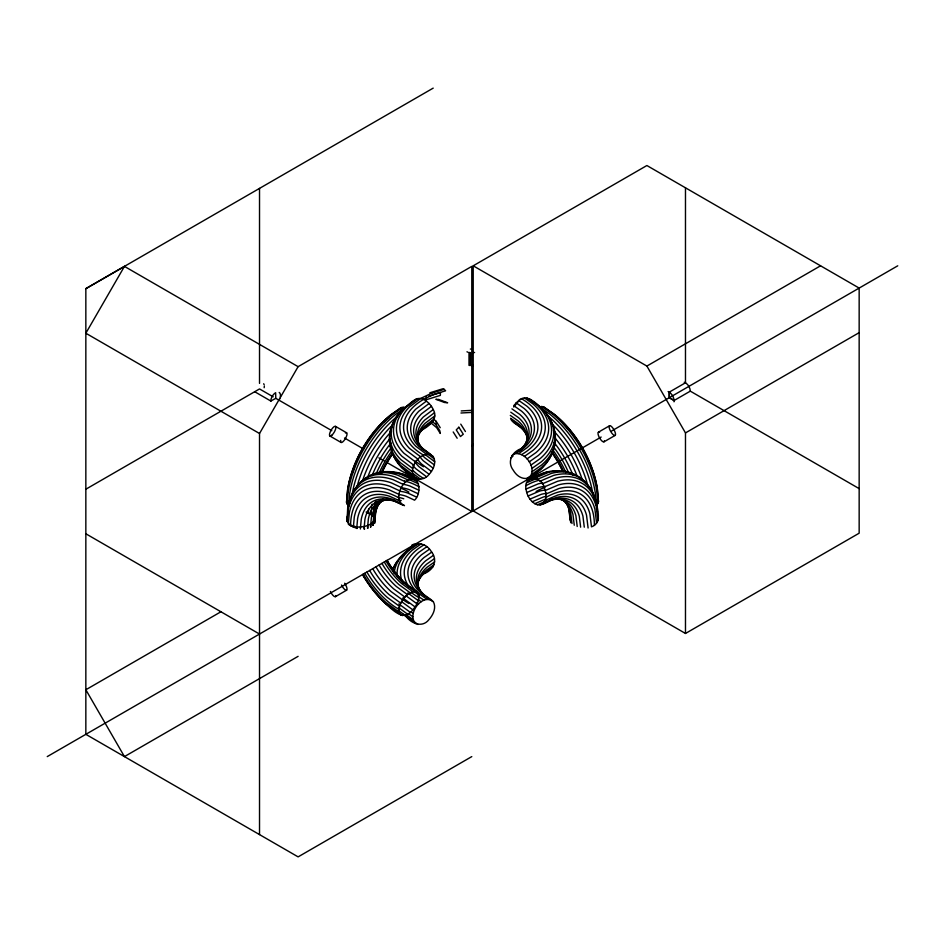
<?xml version="1.0" encoding="UTF-8"?>
<svg xmlns="http://www.w3.org/2000/svg" width="945" height="945" viewBox="0 0 945 945"><rect width="100%" height="100%" fill="white"/><g stroke="black" fill="none" stroke-linecap="round" stroke-linejoin="round"><path stroke-width="1.42" d="M398.695 494.542A55.448 32.012 60 0 1 406.043 496.219L414.571 500.177C421.505 494.164 420.714 474.52 408.24 480.06C400.054 484.478 393.734 501.015 404.484 505.634L395.931 501.665A55.861 32.248 60 0 0 364.888 519.585L364.049 528.976M431.688 423.549L436.625 427.636L440.287 433.448L439.779 430.648L435.964 424.6L436.2 421.328L434.038 419.533M426.325 396.935L426.124 399.77L440.335 395.388L440.476 392.565L428.9 396.132M404.495 408.299L395.282 414.666A82.085 47.392 -60 0 0 349.674 493.644L348.658 506.213L346.52 502.421L347.512 490.16A78.589 45.372 -60 0 1 391.171 414.536L401.294 407.531L405.641 407.496M347.122 504.358L348.138 491.908A80.762 46.624 -60 0 1 393.002 414.193L403.279 407.094M348.386 524.463L356.903 527.074L357.056 528.503L350.5 525.668L347.051 521.392L347.689 507.937A78.329 45.23 60 0 1 391.206 482.812L401.306 487.502M347.677 512.533L348.303 505.492A80.502 46.482 60 0 1 393.037 479.67L403.291 484.431M347.051 521.392L348.02 510.513A75.446 43.565 60 0 1 389.942 486.309L399.853 490.904M348.351 523.648L349.296 513.029A72.056 41.604 60 0 1 389.328 489.912L399.014 494.4M353.359 527.31L354.257 517.246A64.697 37.351 60 0 1 390.202 496.491L399.369 500.744M356.726 528.444L357.6 518.64A61.224 35.343 60 0 1 391.608 499.007L400.538 503.142M360.364 529.011L361.226 519.443A58.212 33.607 60 0 1 393.569 500.767L402.286 504.819M375.779 500.755A63.894 36.89 60 0 0 374.244 506.461L373.346 516.466L368.349 512.816L368.704 508.859M367.51 528.326L368.349 519.041A54.337 31.374 60 0 1 391.324 499.976M370.523 527.121L371.35 517.884A53.747 31.031 60 0 1 387.509 499.279M372.873 525.42L373.7 516.159A54.125 31.244 60 0 1 384.178 499.574M374.645 518.734L375.519 508.989A60.504 34.93 60 0 1 377.965 501.122M264.175 387.698L264.34 386.151M415.635 478.477C405.37 469.311 422.285 447.422 433.247 456.636C436.732 462.507 433.318 469.783 429.148 474.331C421.683 483.887 410.236 477.142 403.987 469.712A78.293 45.206 0 0 1 401.129 466.582M417.643 434.854A58.165 33.583 0 0 1 421.423 430.329C428.865 426.289 438.752 419.072 433.247 409.528C430.908 404.271 426.372 400.385 421.127 398.199L431.759 393.167L444.209 389.328L445.615 390.793L433.79 394.443L423.443 399.345C415.587 395.518 409.953 404.708 403.987 408.075A78.293 45.206 0 0 0 403.987 453.281L415.635 462.034M415.776 623.605C406.185 614.38 422.604 592.42 433.377 601.776C436.578 607.812 433.129 614.994 428.935 619.625C422.722 627.716 412.351 624.054 406.657 617.191A78.329 45.218 0 0 1 403.633 614.368M418.765 578.683A58.212 33.607 0 0 1 423.395 573.875C432.987 570.898 438.244 560.491 431.7 552.128C425.593 541.887 415.091 541.048 407.141 550.699A77.75 44.887 0 0 0 394.159 573.131M517.848 401.223L513.749 405.653L521.605 411.181A58.212 33.607 0 0 1 521.605 448.532C512.013 451.497 506.756 461.916 513.3 470.279C519.407 480.521 529.909 481.359 537.859 471.709A77.75 44.887 0 0 0 543.493 465.956M528.775 478.087C538.26 469.523 525.373 450.446 513.749 454.061M542.276 504.228L545.466 500.271L557.621 495.097A64.543 37.268 -60 0 1 589.893 513.737L591.487 526.837C601.552 523.388 597.961 511.67 596.673 503.898A78.293 45.206 -60 0 0 557.526 481.3L544.119 487.006C541.343 475.642 523.211 475.418 526.022 489.037C526.767 494.837 529.767 500.507 534.775 503.685C541.284 507.524 547.722 500.838 553.841 499.303A58.165 33.583 -60 0 1 582.923 516.1L584.282 527.18M346.52 502.421L347.854 488.506A75.706 43.706 -60 0 1 389.907 415.658L401.294 407.531M472.299 446.347L472.819 443.996M400.881 615.16L399.546 613.872C396.912 604.198 406.61 590.566 416.958 591.842L418.281 593.129C420.619 599.106 416.485 605.343 412.823 609.832C404.72 621.007 395.435 612.62 387.474 605.379A78.293 45.206 60 0 1 362.656 574.501M545.466 500.271L546.139 493.963L544.119 487.006M346.685 519.041L347.299 516.75M374.574 523.471L374.338 517.01L370.735 514.127L367.841 513.241M541.721 406.515L543.706 406.952L553.829 413.957A78.589 45.372 60 0 1 597.488 489.569L598.48 501.842L597.878 503.779L596.862 491.329A80.762 46.624 60 0 0 551.998 413.615L541.721 406.515L539.359 406.917L549.718 414.075A82.085 47.392 60 0 1 595.326 493.066L596.342 505.622M279.047 400.219L279.814 398.625M47.25 756.602L471.791 511.493L471.791 266.384L298.112 366.66L124.445 266.384L85.841 333.231L259.521 433.507L259.521 834.589M259.521 433.507L298.112 366.66M513.702 407.035L520.14 399.345M356.903 527.074C363.081 527.133 370.428 526.046 374.279 520.683M415.635 399.31L402.027 409.823A80.549 46.506 0 0 0 402.027 456.34L413.851 465.235M416.225 544.32L405.192 552.305A80.089 46.246 0 0 0 393.238 568.973M417.95 398.495L406.539 407.082A75.34 43.505 0 0 0 406.539 450.576L417.95 459.164M420.643 398.53L409.516 406.905A71.915 41.521 0 0 0 409.516 448.426L420.643 456.801M429.148 403.456L418.871 411.193A61.106 35.284 0 0 0 418.871 446.465L429.148 454.202M431.463 406.326L421.423 413.886A58.165 33.583 0 0 0 421.423 447.469L431.463 455.017M433.247 409.528L423.384 416.946A55.897 32.272 0 0 0 423.384 449.218L433.247 456.636M434.357 412.823L424.612 420.159A54.479 31.457 0 0 0 422.71 449.536M434.747 416.001L425.037 423.313A53.995 31.173 0 0 0 418.623 444.315M434.357 418.836L424.612 426.171A54.479 31.457 0 0 0 417.371 440.535M433.247 421.151L423.384 428.569A55.897 32.272 0 0 0 417.796 436.354M426.443 401.093L415.894 409.031A64.543 37.268 0 0 0 415.894 446.3L426.443 454.238M428.144 424.34L431.463 422.769M511.942 455.561L519.655 450.127A55.861 32.248 0 0 0 519.655 414.288L511.942 408.866M516.064 453.376L524.109 447.717A61.224 35.343 0 0 0 524.109 408.441L516.064 402.783M510.772 457.77L512.946 456.234M518.734 453.565L527.003 447.753A64.697 37.351 0 0 0 527.003 406.255L518.734 400.432C525.373 394.502 533.086 400.574 538.343 405.204A78.329 45.218 0 0 1 538.343 455.455L529.224 461.869M524.404 456.423L533.122 450.292A72.056 41.604 0 0 0 533.122 404.058L524.404 397.928M527.015 458.904L535.945 452.62A75.446 43.565 0 0 0 535.945 404.212L527.015 397.928M418.54 543.635L409.646 549.895A74.738 43.151 0 0 0 397.219 576.686M530.901 465.129L540.15 458.62A80.502 46.482 0 0 0 540.15 406.976L529.224 398.802M421.21 543.824L412.54 549.931A71.265 41.143 0 0 0 401.897 580.809M531.917 468.436L541.249 461.881A81.825 47.238 0 0 0 548.809 417.548M532.212 471.602L541.568 465.023A82.203 47.463 0 0 0 553.841 429.384M426.88 546.683L418.659 552.459A63.894 36.89 0 0 0 418.659 593.448L426.88 599.236M531.751 474.378L541.072 467.822A81.613 47.12 0 0 0 554.821 441.646M526.459 478.772L529.791 476.422M530.582 476.587L539.808 470.102A80.089 46.246 0 0 0 551.762 453.435M429.491 549.163L421.482 554.798A60.504 34.93 0 0 0 421.482 593.602L433.377 601.776M431.7 552.128L423.88 557.633A57.621 33.264 0 0 0 423.88 594.594L431.7 600.099M433.377 555.376L425.687 560.787A55.448 32.012 0 0 0 425.687 596.366M434.393 558.696L426.786 564.047A54.125 31.244 0 0 0 421.789 593.365M434.688 561.862L427.105 567.189A53.747 31.031 0 0 0 418.044 584.435M434.228 564.637L426.608 570A54.337 31.374 0 0 0 417.832 583.738M433.058 566.846L425.344 572.28A55.861 32.248 0 0 0 418.033 581.447M471.791 756.602L298.112 856.879L85.841 734.324L85.841 288.662L124.445 266.384M85.841 288.662L433.2 88.121M85.841 489.215L259.521 388.938L273.164 396.817M473.209 265.805L646.888 165.529L859.159 288.083L859.159 533.193L685.479 633.469L473.209 510.914L473.209 265.805L646.888 366.069L685.479 432.916L685.479 633.469M275.786 398.329L270.813 401.034A6.828 3.934 -60 0 1 275.645 392.683L275.786 398.329L331.789 430.66M221.213 611.604L85.841 689.755L124.445 756.602L298.112 656.338M646.888 366.069L820.555 265.805M598.398 432.196L609.537 425.77M859.159 488.624L690.299 391.147L674.033 400.538L669.214 397.75L669.214 392.175L685.479 382.784L685.479 187.819M473.209 510.914L601.174 437.039M611.687 430.955L897.75 265.805M335.463 596.638L346.602 590.2A5.575 1.855 60 0 0 344.653 583.23M603.973 441.847L615.112 435.421A5.575 1.855 60 0 0 612.325 427.376A5.575 1.855 60 0 0 609.537 428.983A5.575 1.855 60 0 0 615.112 435.421M685.479 432.916L859.159 332.652M411.784 545.17L414.312 544.001M529.885 478.784L543.292 473.079M532.177 478.052L545.797 472.264A80.549 46.506 -60 0 1 559.534 470.905M528.019 480.379L537.209 476.469M534.74 478.241L548.478 472.394A81.979 47.333 -60 0 1 574.465 474.709M526.696 482.741L536.961 478.371M537.386 479.328L551.171 473.457A82.463 47.604 -60 0 1 586.585 484.395M539.949 481.241L553.687 475.394A81.979 47.333 -60 0 1 594.677 499.066M526.022 489.037L538.166 483.875A64.543 37.268 -60 0 1 542.43 483.001M542.241 483.864L555.861 478.075A80.549 46.506 -60 0 1 596.141 501.322L597.441 512.013M526.719 492.558L538.544 487.526A61.106 35.284 -60 0 1 545.206 486.439M528.042 496.007L539.607 491.081A58.165 33.583 -60 0 1 545.419 490.077M545.454 490.443L558.589 484.856A75.34 43.505 -60 0 1 596.26 506.614L597.996 520.778M529.921 499.149L541.284 494.318A55.897 32.272 -60 0 1 546.86 493.349M546.139 493.963L558.967 488.506A71.915 41.521 -60 0 1 594.925 509.272L596.614 523.105M532.224 501.76L543.446 496.987A54.479 31.457 -60 0 1 546.186 496.385M534.775 503.685L545.962 498.925M537.433 504.772L546.163 501.051M544.155 502.622L555.979 497.59A61.106 35.284 -60 0 1 586.538 515.238L588.097 527.995M539.985 504.961L551.348 500.129A55.897 32.272 -60 0 1 579.297 516.265L580.62 527.156M428.935 569.02L431.251 568.347M461.231 410.933L471.791 410.331M460.971 413.012L471.791 412.398M470.35 349.071L471.791 349M471.791 365.585L473.232 365.514M431.759 393.167L429.869 392.777L442.921 388.761L444.209 389.328M366.105 512.06L368.349 512.816M466.972 351.788L467.846 352.178M415.587 479.776L405.511 475.111A77.75 44.887 60 0 0 392.388 472.606M413.378 478.961L403.149 474.225A80.089 46.246 60 0 0 380.15 472.831M411.169 478.595L417.324 481.454M410.886 479.056L400.55 474.272A81.613 47.12 60 0 0 370.995 475.441M408.878 479.398L418.505 483.852M408.24 480.06L397.869 475.24A82.203 47.463 60 0 0 360.872 482.434M405.653 481.891L395.305 477.083A81.825 47.25 60 0 0 352.119 495.168M418.859 490.195L409.752 485.966A63.894 36.89 60 0 0 402.641 484.206M418.021 493.692L409.138 489.581A60.504 34.93 60 0 0 401.117 487.75M416.556 497.094L407.874 493.066A57.621 33.264 60 0 0 400.231 491.341M279.2 392.423L279.814 393.049A6.828 3.934 -60 0 1 280.299 396.994M335.463 426.349L346.602 432.786M344.512 438.007L363.601 449.029M378.874 457.853L384.391 461.03M386.517 462.259L471.791 511.493M254.701 391.726L270.967 401.117M329.888 435.999L341.027 442.437M85.841 533.771L259.521 634.048M510.772 412.185L518.392 417.548A54.337 31.374 0 0 1 520.27 450.67M510.312 415.398L517.895 420.738A53.747 31.031 0 0 1 526.294 442.827M516.655 423.974L521.227 427.187M513.3 422.297L521.12 427.801A57.621 33.264 0 0 1 524.888 431.582M417.962 599.449L421.21 601.741M416.32 602.52L418.54 604.091M410.921 611.852L413.248 613.494M408.11 613.411L412.788 616.707M406.09 614.663L413.083 619.589M412.41 620.546L417.985 624.468M404.85 615.431L414.099 621.94M416.958 591.842L405.393 583.408A58.165 33.583 60 0 1 386.954 560.468M418.281 593.129L406.456 584.494A61.106 35.284 60 0 1 387.084 560.397M415.079 591.346L403.716 583.065A55.897 32.272 60 0 1 385.997 561.023M413.461 591.097L418.978 595.126M412.776 591.688L401.554 583.502A54.479 31.457 60 0 1 384.284 562.015M410.224 592.822L399.038 584.671A53.995 31.173 60 0 1 381.922 563.374M407.815 592.999L418.304 600.654M407.567 594.688L396.345 586.502A54.479 31.457 60 0 1 379.075 565.027M406.031 595.822L416.981 603.808M405.015 597.157L393.652 588.877A55.897 32.272 60 0 1 375.933 566.835M402.83 597.972L415.115 606.938M402.724 600.063L391.159 591.629A58.165 33.583 60 0 1 372.72 568.689M401.471 601.563L412.823 609.832M400.845 603.193L389.021 594.559A61.106 35.284 60 0 1 369.649 570.473M398.814 603.949L410.26 612.301M399.534 606.347L387.379 597.488A64.543 37.268 60 0 1 366.92 572.044M398.424 607.47L407.614 614.179M398.176 610.305L405.051 615.313M398.861 611.876L386.032 602.52A71.915 41.521 60 0 1 363.234 574.17M393.675 609.029L402.759 615.644M399.546 613.872L386.41 604.292A75.34 43.505 60 0 1 362.526 574.572M427.861 454.061L434.357 458.951M425.037 454.474L434.747 461.786M434.357 464.964L424.612 457.628A54.479 31.457 0 0 1 422.71 455.561M433.247 468.259L423.384 460.841A55.897 32.272 0 0 1 419.757 456.494M431.463 471.46L421.423 463.901A58.165 33.583 0 0 1 417.643 459.376M429.148 474.331L418.871 466.606A61.106 35.284 0 0 1 414.595 461.384M426.443 476.693L415.894 468.755A64.543 37.268 0 0 1 413 465.507M412.729 468.531L400.798 459.553A81.979 47.333 0 0 1 399.759 413.296M412.351 471.709L400.373 462.696A82.463 47.604 0 0 1 392.14 426.573M412.859 473.398L420.643 479.257M412.729 474.544L400.798 465.566A81.979 47.333 0 0 1 389.812 441.906M412.244 475.004L417.95 479.292M413.851 476.859L402.027 467.964A80.549 46.506 0 0 1 392.907 454.12M431.853 421.186L435.964 424.6M543.706 406.952L555.093 415.068A75.706 43.706 60 0 1 597.145 487.915L598.48 501.842M460.758 424.14L465.424 431.534M453.198 431.959L457.167 438.244M436.2 421.328L440.216 427.683M263.702 383.741L264.175 384.804M597.925 516.017L598.445 518.368M577.206 526.483L575.895 515.722A54.479 31.457 -60 0 0 557.952 499.078M574.265 525.231L572.953 514.505A53.995 31.173 -60 0 0 557.975 498.452M571.997 523.483L570.685 512.71A54.479 31.457 -60 0 0 561.873 499.255M569.965 512.261L570.319 515.096M570.721 522.703L569.233 510.454A55.897 32.272 -60 0 0 565.275 501.724M570.213 520.352L568.689 507.878A58.165 33.583 -60 0 0 567.248 503.65M374.787 518.805L375.094 521.652M372.838 522.502L373.133 525.266M370.57 524.144L370.865 526.897M367.629 525.514L367.924 528.279M364.215 526.495L364.51 529.283M374.338 517.01L374.48 518.427M353.513 526.648L353.584 527.381M259.521 188.398L259.521 383.375M604.398 440.736A5.575 1.855 60 0 1 599.579 437.948A5.575 1.855 60 0 1 599.579 432.385M684.227 382.252A6.828 3.934 60 0 1 690.299 391.147M669.214 392.175A6.828 3.934 60 0 1 674.033 400.538M668.115 391.561A6.828 3.934 60 0 1 669.355 392.092L669.355 397.668L674.187 400.456A6.828 3.934 60 0 1 674.021 401.802M536.087 491.506A68.229 39.395 -60 0 1 544.887 487.36M546.151 497.318A68.229 39.395 -60 0 1 594.393 525.172M550.037 499.657A54.479 31.457 -60 0 1 554.101 499.054M544.674 472.736A78.293 45.206 -60 0 1 548.797 471.968M554.113 471.626A78.293 45.206 -60 0 1 556.64 471.756M526.011 485.695A68.229 39.395 -60 0 1 538.508 480.379M521.581 398.778A68.383 39.477 0 0 1 521.581 454.604M527.168 438.539A54.125 31.244 0 0 0 518.214 423.632L510.607 418.281L511.623 420.631L519.313 426.041A55.448 32.012 0 0 1 527.121 436.354M551.478 423.419A81.861 47.262 60 0 1 588.109 486.876M547.167 415.316A82.451 47.604 60 0 1 592.976 494.66M553.463 430.601A80.337 46.388 60 0 1 582.474 480.261M555.188 438.208A77.986 45.029 60 0 1 577.159 476.268M563.22 423.667A72.316 41.745 60 0 1 568.039 428.794M574.135 436.354A72.316 41.745 60 0 1 576.58 439.779M579.698 444.528A72.316 41.745 60 0 1 581.163 446.95M588.239 460.782A72.316 41.745 60 0 1 589.834 464.656M554.03 442.402A74.974 43.293 60 0 1 572.953 475.17M552.731 453.565A57.869 33.406 60 0 1 562.629 470.716M551.384 452.088A60.752 35.071 60 0 1 562.712 471.425M552.447 452.289A64.142 37.032 60 0 1 563.598 471.59M552.66 449.761A67.839 39.17 60 0 1 565.89 472.677M554.372 447.942A71.501 41.285 60 0 1 568.323 472.098M403.728 583.372A64.543 37.268 60 0 1 397.715 576.934M394.975 573.568A64.543 37.268 60 0 1 393.297 571.371M335.888 595.527A5.575 1.855 60 0 1 333.904 596.201A5.575 1.855 60 0 1 330.407 591.464M346.602 590.2A5.575 1.855 60 0 1 341.547 585.026M398.849 609.312A68.229 39.395 60 0 1 364.735 573.296M350.607 525.751A68.229 39.395 60 0 1 398.849 497.897M418.422 588.085A53.747 31.031 0 0 1 418.08 585.64M424.045 600.087A67.615 39.04 0 0 1 417.796 595.941M409.362 587.4A67.615 39.04 0 0 1 424.045 544.863M408.913 603.501A68.229 39.395 60 0 1 403.196 599.803M400.668 488.14A68.229 39.395 60 0 1 408.913 492.085M392.766 568.996A81.613 47.12 0 0 1 398.01 560.621M401.79 556.534A81.613 47.12 0 0 1 403.928 554.585M418.989 597.689A68.229 39.395 60 0 1 410.981 592.291M380.847 473.433A64.142 37.032 -60 0 1 392.553 452.879M381.768 473.209A60.752 35.071 -60 0 1 392.848 453.73M379.11 473.256A67.839 39.17 -60 0 1 392.34 450.352M376.677 472.689A71.501 41.285 -60 0 1 390.628 448.521M349.851 503.331A81.825 47.25 60 0 1 350.831 499.125M382.902 499.232A55.448 32.012 60 0 0 375.248 513.997L374.397 523.365L375.862 511.552A57.621 33.264 60 0 1 380.28 500.295M397.987 497.342A54.125 31.244 60 0 1 403.775 498.795M423.549 455.124A68.229 39.395 0 0 1 423.549 399.416M345.421 432.964A5.575 1.855 -60 0 1 346.732 435.598A5.575 1.855 -60 0 1 342.716 441.906A5.575 1.855 -60 0 1 340.708 440.358M352.024 495.251A82.451 47.604 -60 0 1 397.833 415.906M367.369 478.123A77.986 45.029 -60 0 1 389.812 438.799M372.046 475.76A74.974 43.293 -60 0 1 390.97 442.981M356.891 487.455A81.861 47.262 -60 0 1 392.541 424.955M362.526 480.84A80.337 46.388 -60 0 1 391.537 431.192M382.371 471.295A57.869 33.406 -60 0 1 392.269 454.155M371.196 514.446A67.615 39.04 60 0 1 372.117 504.157M404.472 481.04A67.615 39.04 60 0 1 419.025 486.829M392.092 451.45A80.549 46.506 0 0 1 391.265 446.052M352.426 473.02A72.316 41.745 -60 0 1 354.659 466.535M363.837 447.528A72.316 41.745 -60 0 1 366.837 442.709M368.42 440.358A72.316 41.745 -60 0 1 370.038 438.067M376.96 429.384A72.316 41.745 -60 0 1 378.791 427.353M383.894 422.191A72.316 41.745 -60 0 1 389.305 417.477M398.306 499.775A53.747 31.031 60 0 1 401.212 500.637M399.452 464.408A78.293 45.206 0 0 1 396.711 459.943M392.494 500.118A54.337 31.374 60 0 1 394.88 500.566M423.549 478.371A68.229 39.395 0 0 1 412.705 470.208M423.549 466.747A68.229 39.395 0 0 1 415.552 461.195M474.579 352.473A5.575 1.855 0 0 1 473.232 352.65M458.845 427.223L456.27 429.892L460.463 436.531L463.274 434.239L458.845 427.223M438.846 399.511L435.869 399.298L444.528 402.499L447.635 402.771L438.846 399.511M470.35 352.65L469.003 352.473L469.003 365.337L470.35 365.514L470.35 352.65M331.849 435.243A5.575 1.855 -60 0 0 335.782 426.762A5.575 1.855 -60 0 0 330.407 431.522A5.575 1.855 -60 0 0 331.849 435.243"/></g></svg>
